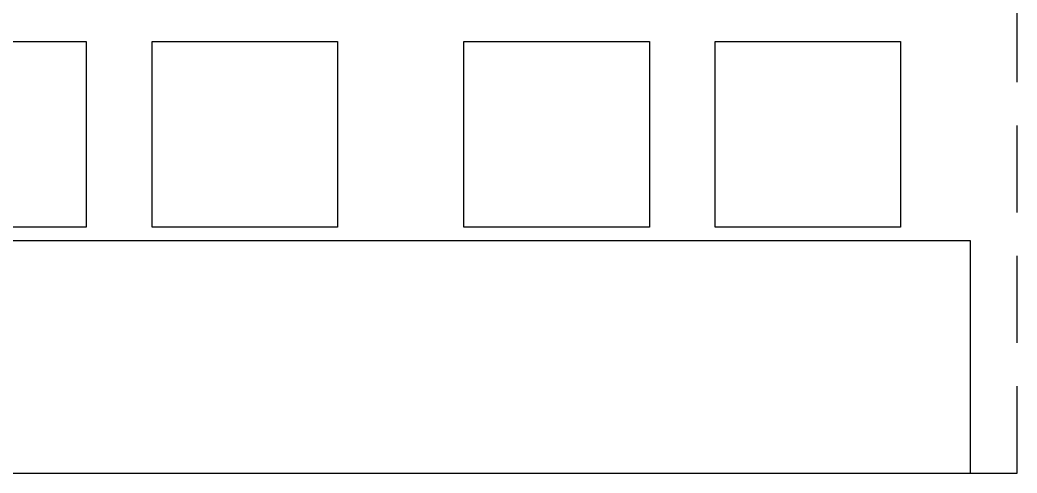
# Model space of a CAD drawing. Header units: centimetres. Extents: x 2289 to 5458, y 2057 to 4688.
# Drawn here: x 3472.6 to 3687.6, y 2845.7 to 2943.5 of the extents above; entities that cross this region are included whole.
import ezdxf

# ---------------------------------------------------------------- set-up
doc = ezdxf.new("R2010")
doc.units = ezdxf.units.CM
doc.header["$LTSCALE"] = 50
doc.linetypes.add('HIDDEN2', pattern=[0.1875, 0.125, -0.0625])
doc.layers.add('BA_mob-sabit', color=120, linetype='Continuous')
doc.layers.add('BA_plan-iz-alt', color=8, linetype='HIDDEN2')

msp = doc.modelspace()

# ---------------------------------------------------------------- linework, layer by layer
at = {"layer": 'BA_mob-sabit'}
for points in [[(3446.87, 2938.82), (3486.87, 2938.82), (3486.87, 2898.82), (3446.87, 2898.82), (3446.87, 2938.82)], [(3501.05, 2938.82), (3541.05, 2938.82), (3541.05, 2898.82), (3501.05, 2898.82), (3501.05, 2938.82)], [(3568.29, 2938.82), (3608.29, 2938.82), (3608.29, 2898.82), (3568.29, 2898.82), (3568.29, 2938.82)], [(3622.47, 2938.82), (3662.47, 2938.82), (3662.47, 2898.82), (3622.47, 2898.82), (3622.47, 2938.82)]]:
    msp.add_lwpolyline(points, dxfattribs=at)
msp.add_lwpolyline([(3677.57, 2895.82), (3067.57, 2895.82), (3067.57, 2845.73), (3677.57, 2845.73)], close=True, dxfattribs=at)
at = {"layer": 'BA_plan-iz-alt', "ltscale": 3}
msp.add_lwpolyline([(3687.57, 2845.73), (3687.57, 3250.73), (3647.57, 3250.73), (3647.57, 3188.73), (3097.57, 3188.73), (3097.57, 3250.73), (3057.57, 3250.73), (3057.57, 2845.73), (3687.57, 2845.73)], dxfattribs=at)

doc.saveas('drawing.dxf')
